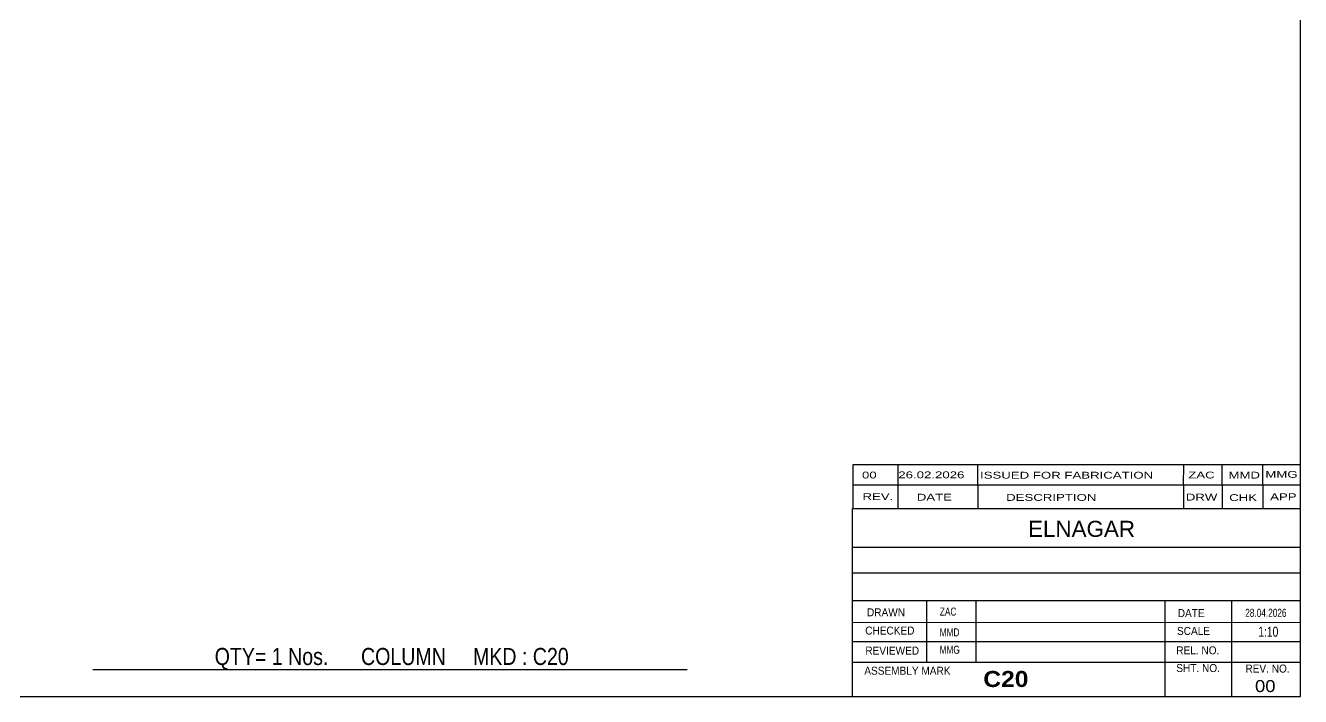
# Model space of a CAD drawing. Header units: millimetres. Extents: x -338 to 74, y -156 to 131.
# Drawn here: x -175.1 to 74.2, y -155.8 to -24.6 of the extents above; entities that cross this region are included whole.
import ezdxf

# ---------------------------------------------------------------- set-up
doc = ezdxf.new("R2010")
doc.units = ezdxf.units.MM
doc.styles.add('Arial', font='ARIAL.TTF', dxfattribs={"height": 0.2})
doc.styles.add('Arial Bold', font='ARIALBD.TTF', dxfattribs={"height": 0.2})
doc.styles.add('Arial Narrow', font='ARIALN.TTF', dxfattribs={"height": 0.2})

# ---------------------------------------------------------------- blocks, each defined once
blk = doc.blocks.new('Unknown-622253017-1209')
at = {"color": 5, "linetype": 'Continuous'}
for p, q in [((74.18, -155.84), (74.18, 131.16)), ((-335.82, -155.84), (74.18, -155.84))]:
    blk.add_line(p, q, dxfattribs=at)
blk = doc.blocks.new('CBS_REVISION-622253017-7743')
at = {"color": 7, "linetype": 'Continuous'}
for p, q in [((-13.33, -110.56), (-13.33, -114.45)), ((-4.52, -110.55), (-4.53, -114.45)), ((11.06, -114.45), (11.06, -110.53)), ((51.33, -114.45), (51.34, -110.53)), ((58.89, -114.45), (58.89, -110.54)), ((66.81, -114.45), (66.81, -110.55)), ((-13.33, -114.45), (-13.33, -119.09)), ((-13.33, -114.46), (74.17, -114.46)), ((-4.53, -114.46), (-4.53, -119.09)), ((11.06, -114.46), (11.06, -119.02)), ((51.32, -114.46), (51.32, -119.09)), ((58.86, -114.46), (58.86, -119.09)), ((66.81, -114.46), (66.81, -119.09)), ((-13.33, -119.09), (74.17, -119.09))]:
    blk.add_line(p, q, dxfattribs=at)
blk.add_arc((30.43, -28083.83), 27973.31, 89.910387, 90.089622, dxfattribs=at)
at = {"color": 7, "style": 'Arial Narrow', "width": 1.7}
for s, height, p in [('00', 1.326, (-11.56, -113.2)), ('26.02.2026', 1.326, (-4.46, -113.16)), ('ISSUED FOR FABRICATION', 1.3257, (11.52, -113.23)), ('ZAC', 1.326, (52.23, -113.2)), ('MMD', 1.326, (60.09, -113.22))]:
    blk.add_text(s, height=height, dxfattribs=at).set_placement(p)
at = {"color": 7, "linetype": 'Continuous', "style": 'Arial Narrow', "width": 1.7}
for s, height, p in [('MMG', 1.326, (67.3, -113.07)), ('REV.', 1.326, (-11.47, -117.41)), ('DATE', 1.326, (-0.85, -117.53)), ('DESCRIPTION', 1.3257, (16.63, -117.58)), ('DRW', 1.326, (51.75, -117.52)), ('CHK', 1.326, (60.23, -117.61)), ('APP', 1.326, (68.24, -117.45))]:
    blk.add_text(s, height=height, dxfattribs=at).set_placement(p)
blk = doc.blocks.new('CBS_CALLOFF-622253017-7741')
at = {"color": 7, "linetype": 'Continuous'}
blk.add_line((-161.94, -150.57), (-45.71, -150.59), dxfattribs=at)
at = {"color": 3, "linetype": 'Continuous', "style": 'Arial Narrow'}
blk.add_text('QTY= 1 Nos.      COLUMN     MKD : C20', height=3.3405, dxfattribs=at).set_placement((-138.12, -149.68))
blk = doc.blocks.new('CBS_NAME_BLOG-622253017-7742')
at = {"color": 7, "linetype": 'Continuous'}
for p, q in [((-13.42, -119.09), (74.1, -119.09)), ((-13.42, -155.8), (-13.42, -119.09)), ((-13.41, -126.62), (74.1, -126.62)), ((-13.34, -131.68), (74.18, -131.68)), ((-13.42, -137.05), (74.1, -137.05)), ((1.11, -149.15), (1.11, -137.06)), ((10.79, -149.13), (10.79, -137.06)), ((47.71, -155.8), (47.71, -137.06)), ((60.76, -155.8), (60.76, -137.05)), ((-13.41, -141.35), (74.18, -141.33)), ((-13.42, -145.09), (74.1, -145.09)), ((-13.42, -149.14), (74.1, -149.14)), ((-13.42, -155.84), (74.18, -155.84))]:
    blk.add_line(p, q, dxfattribs=at)
at = {"color": 3, "linetype": 'Continuous', "style": 'Arial'}
blk.add_text('ELNAGAR', height=3.133, dxfattribs=at).set_placement((20.91, -124.62))
at = {"color": 3, "linetype": 'Continuous'}
for s, height, style, width, p in [('DRAWN', 1.566, 'Arial', 0.9, (-10.58, -140.16)), ('ZAC', 1.565, 'Arial Narrow', 0.9, (3.67, -140.02)), ('DATE', 1.566, 'Arial', 0.9, (50.18, -140.32)), ('28.04.2026', 1.565, 'Arial Narrow', 0.9, (63.37, -140.26)), ('CHECKED', 1.566, 'Arial', 0.9, (-10.93, -143.73)), ('MMD', 1.565, 'Arial Narrow', 0.9, (3.64, -144.08)), ('SCALE', 1.566, 'Arial', 0.9, (50.03, -143.8)), ('1:10', 1.957, 'Arial Narrow', 0.9, (65.92, -144.15)), ('REVIEWED', 1.566, 'Arial', 0.9, (-10.9, -147.65)), ('MMG', 1.565, 'Arial Narrow', 0.9, (3.62, -147.48)), ('REL. NO.', 1.566, 'Arial', 0.9, (49.89, -147.6)), ('SHT. NO.', 1.566, 'Arial', 0.9, (49.89, -151.06)), ('REV. NO.', 1.566, 'Arial', 0.9, (63.41, -151.16)), ('ASSEMBLY MARK', 1.5663, 'Arial', 0.9, (-11.11, -151.58)), ('C20', 3.131, 'Arial Bold', 1.1, (12.16, -153.98))]:
    blk.add_text(s, height=height, dxfattribs=dict(at, style=style, width=width)).set_placement(p)
at = {"color": 3, "style": 'Arial', "width": 1.1}
blk.add_text('00', height=2.349, dxfattribs=at).set_placement((65.28, -154.97))

msp = doc.modelspace()

# ---------------------------------------------------------------- block references
for name in ['Unknown-622253017-1209', 'CBS_REVISION-622253017-7743', 'CBS_NAME_BLOG-622253017-7742', 'CBS_CALLOFF-622253017-7741']:
    msp.add_blockref(name, (0, 0))

doc.saveas('drawing.dxf')
